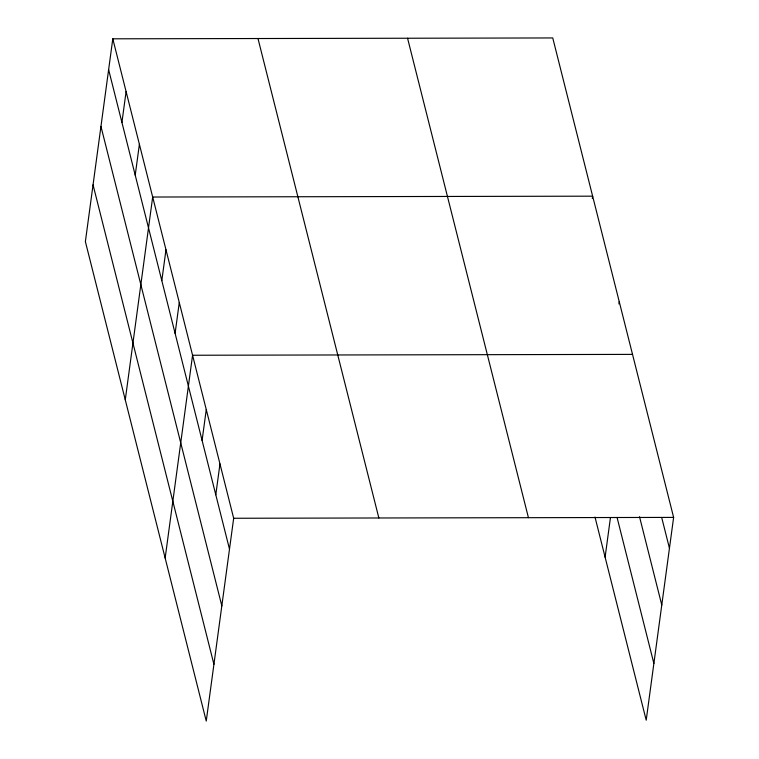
<?xml version="1.0" encoding="UTF-8"?>
<svg xmlns="http://www.w3.org/2000/svg" width="759" height="759" viewBox="0 0 759 759"><rect width="100%" height="100%" fill="white"/><g stroke="black" fill="none" stroke-linecap="round" stroke-linejoin="round"><path stroke-width="1.14" d="M112.797 38.813L85.378 241.599L206.249 721.05L233.668 518.264L112.797 38.813L552.751 37.95L673.622 517.401L646.203 720.187L594.99 517.05M121.924 122.417L126.098 91.554M135.216 175.158L139.39 144.295M125.273 399.813L152.682 197.027L592.637 196.173L592.324 198.46M161.809 280.631L165.984 249.768M175.101 333.372L179.276 302.509M165.158 558.036L192.568 355.25L632.522 354.387M202.093 440.448L206.268 409.585M215.793 494.792L219.968 463.929M618.917 303.932L619.23 301.646M605.103 557.172L610.426 517.809M233.668 518.264L673.622 517.401M661.744 517.704L669.447 548.264M639.514 516.699L661.772 604.999M617.058 517.42L653.869 663.451M407.564 38.235L528.435 517.685M257.984 38.529L378.855 517.98M108.632 69.676L229.493 549.127M100.956 126.411L221.827 605.862M93.053 184.864L213.924 664.315"/></g></svg>
